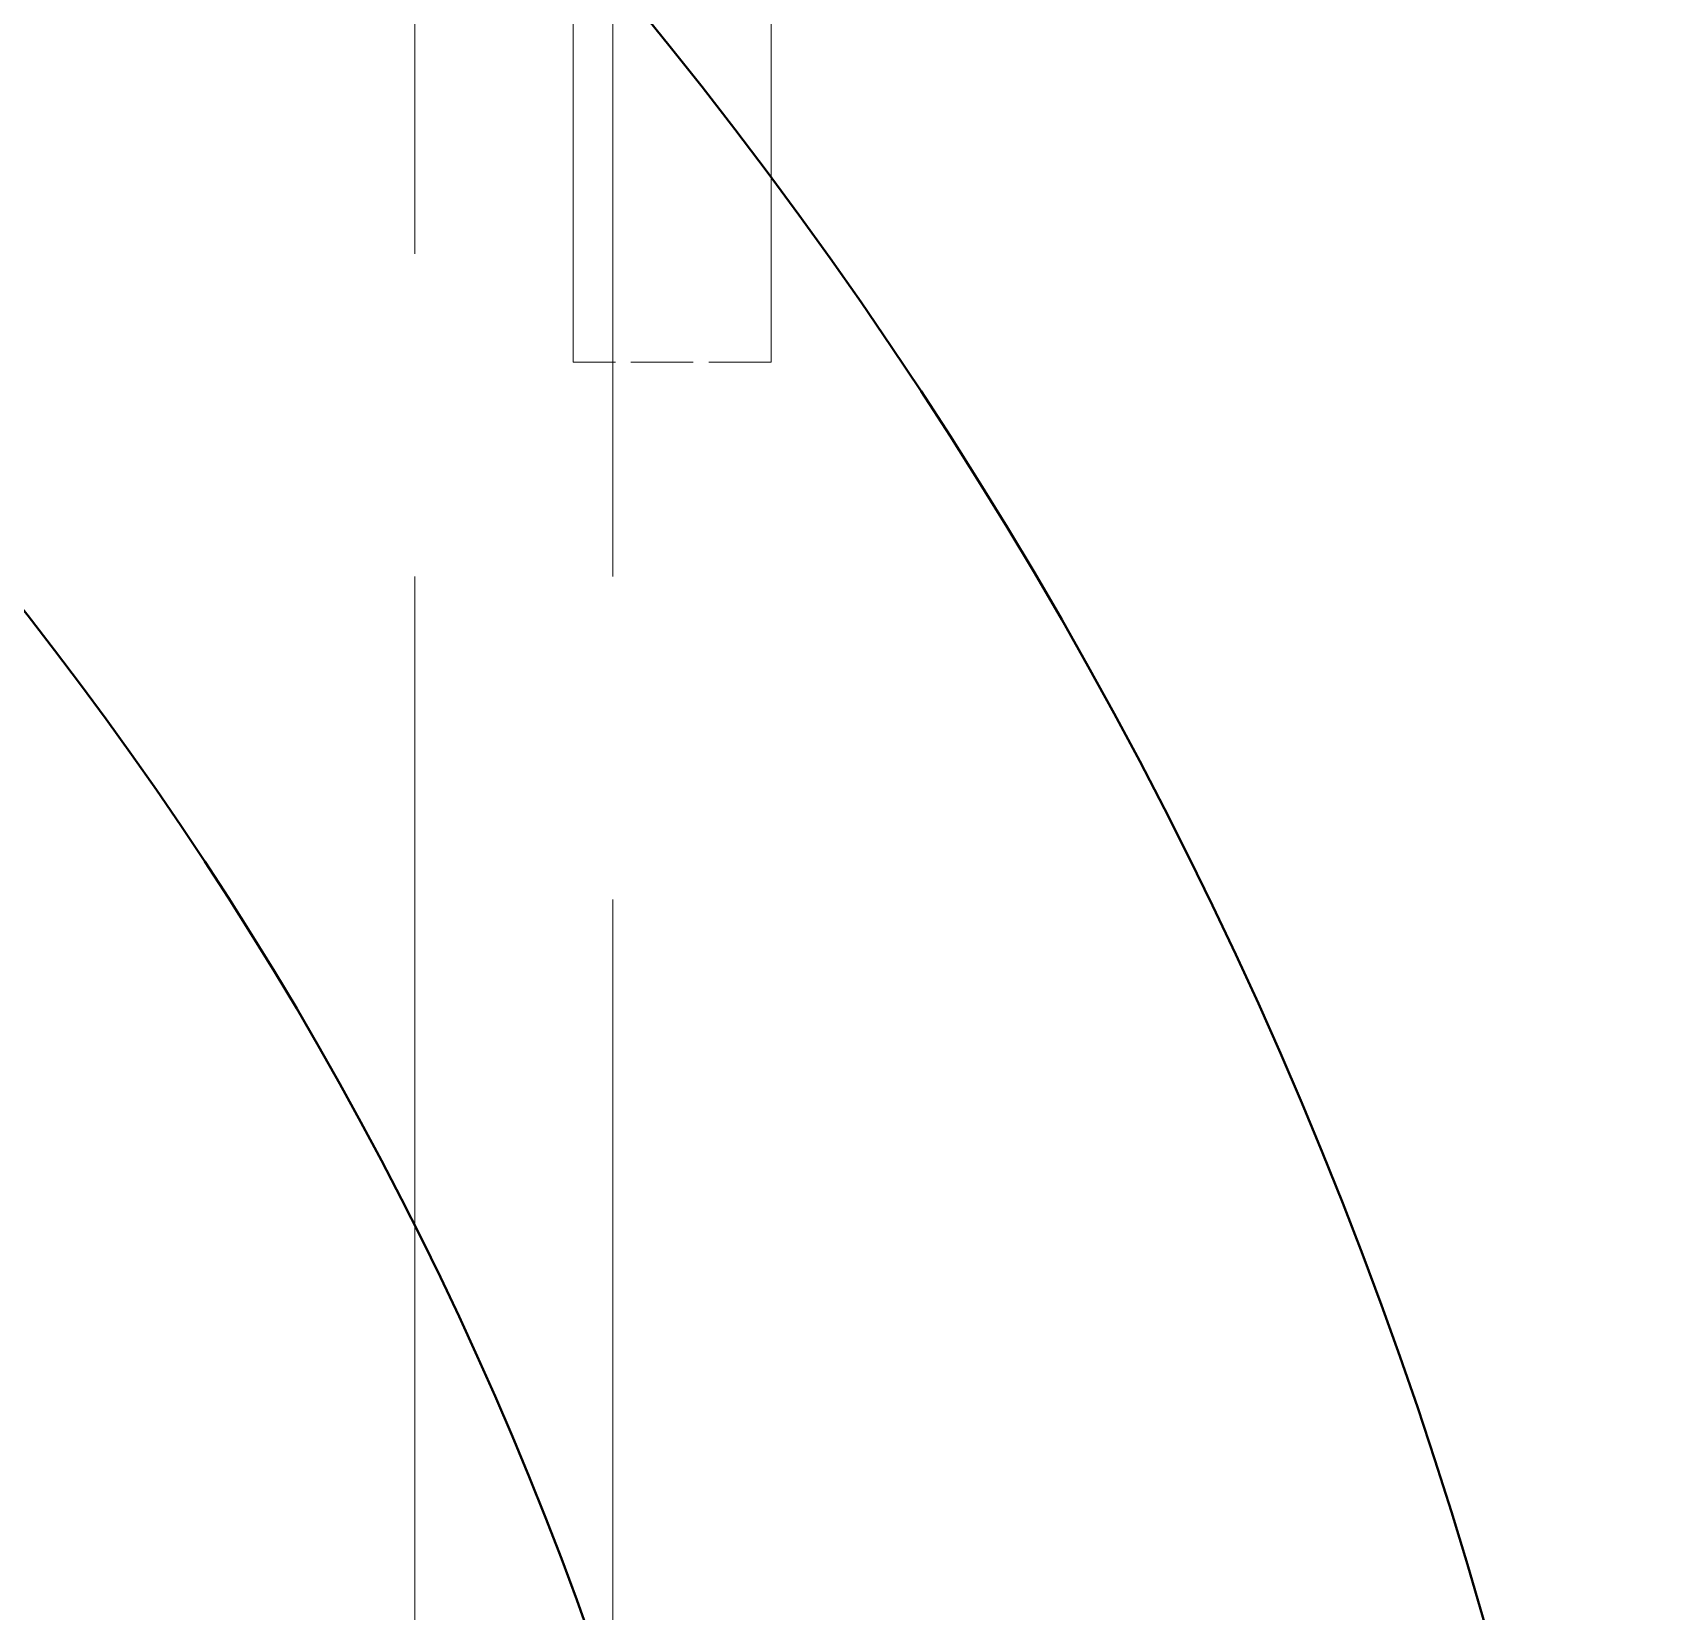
# Model space of a CAD drawing. Header units: millimetres. Extents: x 0 to 5887, y 0 to 4158.
# Drawn here: x 3094.31 to 3110.67, y 1988.56 to 2004.52 of the extents above; entities that cross this region are included whole.
import ezdxf

# ---------------------------------------------------------------- set-up
doc = ezdxf.new("R2010")
doc.units = ezdxf.units.MM
doc.header["$LTSCALE"] = 7
doc.linetypes.add('DASHED', pattern=[0.2067, 0.1654, -0.0413])
doc.layers.add('가려진 것(ISO)', color=2, linetype='DASHED', lineweight=18)
doc.layers.add('가시적인 것(ISO)', color=3, linetype='Continuous', lineweight=40)

msp = doc.modelspace()

# ---------------------------------------------------------------- linework, layer by layer
at = {"layer": '가려진 것(ISO)', "ltscale": 11.288502}
for p, q in [((3098.1748, 2031.6871), (3098.1748, 1982.6871)), ((3100.1748, 1982.6871), (3100.1748, 2031.6871))]:
    msp.add_line(p, q, dxfattribs=at)
at = {"layer": '가려진 것(ISO)', "ltscale": 15.741618}
for p, q in [((3099.7748, 2001.1871), (3099.7748, 2030.1871)), ((3101.7748, 2001.1871), (3101.7748, 2030.1871))]:
    msp.add_line(p, q, dxfattribs=at)
at = {"layer": '가려진 것(ISO)', "ltscale": 0.544099}
msp.add_line((3101.7748, 2001.1871), (3099.7748, 2001.1871), dxfattribs=at)
at = {"layer": '가시적인 것(ISO)'}
for radius in [45, 36.3397]:
    msp.add_circle((3065.6748, 1976.1871), radius, dxfattribs=at)

doc.saveas('drawing.dxf')
